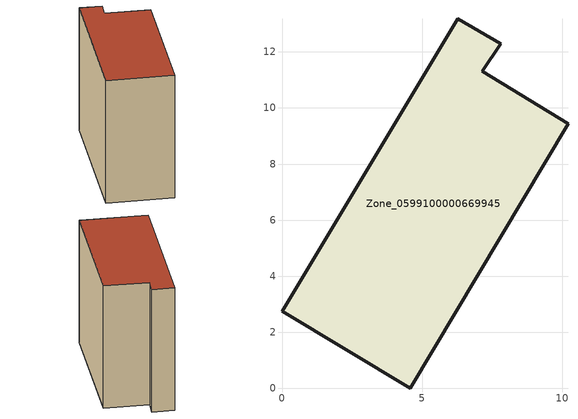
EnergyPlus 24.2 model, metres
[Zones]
Zone_0599100000669945
 floor ground (C_G): 0,2.74 6.26,13.18 7.8,12.29 7.15,11.3 10.2,9.43 4.58,0 z0
 wall outside (C_F): 7.15,11.3 7.8,12.29 6.26,13.18 0,2.74 4.58,0 10.2,9.43 7.15,11.3 z0:10.47
 roof outside (C_R): 4.58,0 10.2,9.43 7.15,11.3 7.8,12.29 6.26,13.18 0,2.74 z10.47
[BUILDING]
Pand.0599100000669945: North Axis=0; Terrain=City; Loads Convergence Tolerance Value=0.04; Temperature Convergence Tolerance Value=0.4; Solar Distribution=FullExterior; Maximum Number of Warmup Days=25; Minimum Number of Warmup Days=1
[Site:Location]
Rotterdam.The.Hague.AP_ZH_NLD Design_Conditions: Latitude=51.96; Longitude=4.45; Time Zone=1; Elevation=-4.5
[SITE:GROUNDTEMPERATURE:BUILDINGSURFACE]
18, 18, 18, 18, 18, 18, 18, 18, 18, 18, 18, 18
[MATERIAL] Thermal Absorptance=0.9; Solar Absorptance=0.7; Visible Absorptance=0.7
Name | Roughness | Thickness | Conductivity | Density | Specific Heat
G.TI.1946 | MediumSmooth | 0.15 | 1 | 540 | 1210
F.TI.1946 | Rough | 0.3 | 0.857143 | 1920 | 840
R.TI.1946 | MediumRough | 0.2 | 0.1 | 1500 | 1000
[CONSTRUCTION]
C_G: G.TI.1946
C_F: F.TI.1946
C_R: R.TI.1946
[ZONE]
Zone_0599100000669945: Type=1; Multiplier=1; Ceiling Height=Autocalculate; Volume=Autocalculate; Floor Area=autocalculate; Part of Total Floor Area=Yes
[ZONEINFILTRATION:DESIGNFLOWRATE]
Infil_Zone_0599100000669945: Zone or ZoneList or Space or SpaceList=Zone_0599100000669945; Schedule=AlwaysOn; Design Flow Rate Calculation Method=Flow/Area; Flow Rate per Floor Area=0.003; Constant Term Coefficient=1; Temperature Term Coefficient=0; Velocity Term Coefficient=0; Velocity Squared Term Coefficient=0
[HVACTEMPLATE:ZONE:IDEALLOADSAIRSYSTEM]
Zone_0599100000669945: Maximum Heating Supply Air Temperature=50; Minimum Cooling Supply Air Temperature=13; Maximum Heating Supply Air Humidity Ratio=0.0156; Minimum Cooling Supply Air Humidity Ratio=0.0077; Heating Limit=NoLimit; Cooling Limit=NoLimit; Dehumidification Control Type=ConstantSensibleHeatRatio; Cooling Sensible Heat Ratio=0.7; Dehumidification Setpoint=60; Humidification Control Type=None; Humidification Setpoint=30; Outdoor Air Method=None; Outdoor Air Flow Rate per Person=0.00944; Outdoor Air Flow Rate per Zone Floor Area=0; Outdoor Air Flow Rate per Zone=0; Demand Controlled Ventilation Type=None; Outdoor Air Economizer Type=NoEconomizer; Heat Recovery Type=None; Sensible Heat Recovery Effectiveness=0.7; Latent Heat Recovery Effectiveness=0.65
[ZONECONTROL:THERMOSTAT]
ThermostatControl_Zone_0599100000669945: Zone or ZoneList=Zone_0599100000669945; Control Type Schedule=DualSetpointControlType; Control 1=Thermostat_Zone_0599100000669945; Temperature Difference Between Cutout And Setpoint=0
[THERMOSTATSETPOINT:DUALSETPOINT]
Thermostat_Zone_0599100000669945: Heating Setpoint Temperature Schedule=HeatingSetpoint_Zone_0599100000669945; Cooling Setpoint Temperature Schedule=CoolingSetpoint_Zone_0599100000669945
[SCHEDULE:COMPACT]
HeatingSetpoint_Zone_0599100000669945: Through: 12/31, For: AllDays, Until: 24:00, 21
CoolingSetpoint_Zone_0599100000669945: Through: 12/31, For: AllDays, Until: 24:00, 24
DualSetpointControlType: Through: 12/31, For: AllDays, Until: 24:00, 4
AlwaysOn: Through: 12/31, For: AllDays, Until: 24:00, 1
